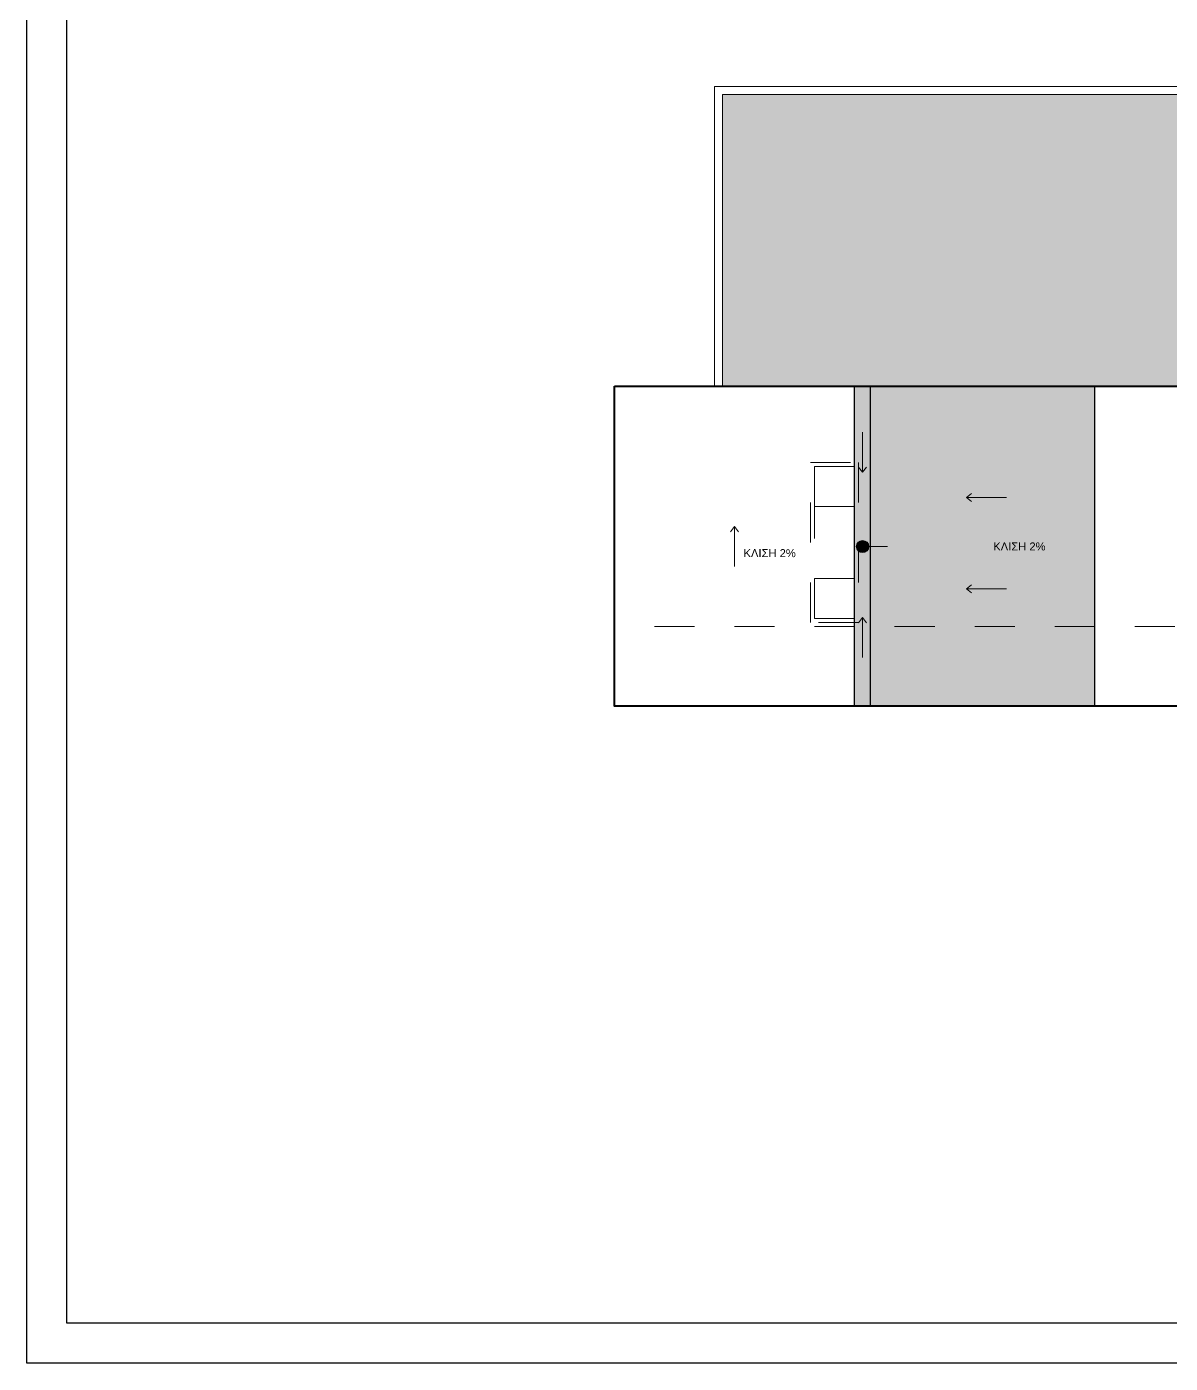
# Model space of a CAD drawing. Header units: millimetres. Extents: x -2.1 to 56.3, y -12 to 10.2.
# Drawn here: x 7.901 to 10.758, y -11.962 to -8.622 of the extents above; entities that cross this region are included whole.
import ezdxf

# ---------------------------------------------------------------- set-up
doc = ezdxf.new("R2010")
doc.units = ezdxf.units.MM
doc.header["$LTSCALE"] = 0.01
doc.linetypes.add('ACAD_ISO02W100', pattern=[15, 12, -3])
for name, color, linetype, lineweight in [('0.4', 252, 'Continuous', 40), ('CONCRETE', 253, 'Continuous', 30), ('HIDDEN', 254, 'Continuous', 20), ('PROVOLH', 81, 'Continuous', 5), ('SYMBOLS', 51, 'Continuous', 15)]:
    doc.layers.add(name, color=color, linetype=linetype, lineweight=lineweight)
doc.layers.add('HATCH GARBILO', color=253, linetype='Continuous', lineweight=18, true_color=0xa1a290)
doc.layers.add('HATCH WOOD', color=35, linetype='Continuous', lineweight=9, true_color=0x96704a)
doc.layers.add('ΤΕΧΤ', color=35, linetype='Continuous')
doc.styles.get("Standard").update_dxf_attribs({"font": 'arial.ttf'})

msp = doc.modelspace()

# ---------------------------------------------------------------- hatches: boundary and pattern name
at = {"layer": 'HATCH GARBILO', "transparency": 33554495}
h = msp.add_hatch(color=256, dxfattribs=at)
h.dxf.hatch_style = 1
h.paths.add_polyline_path([(10.0094, -9.5207), (9.9694, -9.5207), (9.9694, -10.3207), (10.0094, -10.3207), (10.0094, -9.9207), (10.0044, -9.9207, -1), (9.9744, -9.9207, -1), (10.0044, -9.9207), (10.0094, -9.9207)])
at = {"layer": 'HATCH GARBILO', "transparency": 33554457}
h = msp.add_hatch(color=256, dxfattribs=at)
h.dxf.hatch_style = 1
h.paths.add_polyline_path([(10.5694, -9.5207), (10.0094, -9.5207), (10.0094, -9.9207), (10.0519, -9.9207), (10.0519, -10.3207), (10.5694, -10.3207)])
h.paths.add_polyline_path([(10.0519, -9.9207), (10.0094, -9.9207), (10.0094, -10.3207), (10.0519, -10.3207)], flags=17)
at = {"layer": 'HATCH WOOD', "transparency": 33554623}
h = msp.add_hatch(dxfattribs=at)
h.set_pattern_fill('AR-SAND', color=256, scale=0.00089)
h.set_pattern_definition([(37.5, (3.11442, -19.738717), (-0.00142403, 0.04355778), [0, -0.03436112, 0, -0.0384302, 0, -0.03673475]), (7.5, (3.11442, -19.73872), (0.04000757, 0.06379743), [0, -0.01853692, 0, -0.03097022, 0, -0.01186815]), (327.5, (3.086613, -19.738717), (0.07039832, 0.00012791), [0, -0.011303, 0, -0.0406908, 0, -0.0531241]), (317.5, (3.086613, -19.73872), (0.06795652, 0.0198407), [0, -0.0056515, 0, -0.02667508, 0, -0.0305181])])
h.paths.add_polyline_path([(13.2994, -8.7907), (9.6394, -8.7907), (9.6394, -9.5207), (11.7694, -9.5207), (11.7694, -10.2007), (13.2994, -10.2007)])
at = {"layer": 'SYMBOLS', "transparency": 33554585}
h = msp.add_hatch(color=256, dxfattribs=at)
h.dxf.hatch_style = 1
h.paths.add_polyline_path([(9.9744, -9.9207, 1), (10.0044, -9.9207, 1)])

# ---------------------------------------------------------------- linework, layer by layer
for points in [[(16.3012, -6.0217), (16.3012, -11.9617), (7.9012, -11.9617), (7.9012, -6.0217)], [(16.2012, -6.1217), (16.2012, -11.8617), (8.0012, -11.8617), (8.0012, -6.1217)]]:
    msp.add_lwpolyline(points, close=True)
at = {"layer": '0.4'}
msp.add_lwpolyline([(9.3694, -9.5198), (11.7694, -9.5198), (11.7694, -10.3198), (9.3694, -10.3198)], close=True, dxfattribs=at)
at = {"layer": 'CONCRETE'}
for p, q in [((9.9694, -10.3207), (9.9694, -9.5207)), ((10.0094, -10.3207), (10.0094, -9.5207)), ((10.5694, -10.3207), (10.5694, -9.5207))]:
    msp.add_line(p, q, dxfattribs=at)
msp.add_lwpolyline([(9.3694, -9.5207), (11.7694, -9.5207), (11.7694, -10.3207), (9.3694, -10.3207)], close=True, dxfattribs=at)
msp.add_circle((9.9894, -9.9207), 0.015, dxfattribs=at)
at = {"layer": 'HIDDEN', "linetype": 'ACAD_ISO02W100', "ltscale": 0.4}
msp.add_line((11.7694, -10.1207), (9.3694, -10.1207), dxfattribs=at)
at = {"layer": 'HIDDEN', "linetype": 'ACAD_ISO02W100', "ltscale": 0.04}
for points in [[(9.8594, -9.7107), (9.9794, -9.7107), (9.9794, -10.1107), (9.8594, -10.1107)], [(9.8694, -9.8207), (9.9694, -9.8207), (9.9694, -9.7207), (9.8694, -9.7207)], [(9.8694, -9.8207), (9.9694, -9.8207), (9.9694, -9.7207), (9.8694, -9.7207)], [(9.8694, -9.7207), (9.9694, -9.7207), (9.9694, -10.1007), (9.8694, -10.1007)], [(9.8694, -10.1007), (9.9694, -10.1007), (9.9694, -10.0007), (9.8694, -10.0007)], [(9.8694, -10.1007), (9.9694, -10.1007), (9.9694, -10.0007), (9.8694, -10.0007)]]:
    msp.add_lwpolyline(points, close=True, dxfattribs=at)
at = {"layer": 'PROVOLH'}
for points in [[(9.6194, -9.5207), (9.6194, -8.7707), (13.3194, -8.7707), (13.3194, -10.2207), (11.7694, -10.2207)], [(9.6394, -9.5207), (9.6394, -8.7907), (13.2994, -8.7907), (13.2994, -10.2007), (11.7694, -10.2007)]]:
    msp.add_lwpolyline(points, dxfattribs=at)
at = {"layer": 'SYMBOLS'}
for p, q in [((9.9894, -9.7347), (9.9894, -9.6347)), ((9.9894, -9.7347), (9.9794, -9.7219)), ((9.9894, -9.7347), (9.9994, -9.7219)), ((10.2489, -9.798), (10.2617, -9.788)), ((10.2489, -9.798), (10.3489, -9.798)), ((10.2489, -9.798), (10.2617, -9.808)), ((9.6694, -9.8707), (9.6594, -9.8835)), ((9.6694, -9.8707), (9.6694, -9.9707)), ((9.6694, -9.8707), (9.6794, -9.8835)), ((10.0519, -9.9207), (9.9894, -9.9207)), ((10.2489, -10.0266), (10.2617, -10.0166)), ((10.2489, -10.0266), (10.3489, -10.0266)), ((10.2489, -10.0266), (10.2617, -10.0366)), ((9.9894, -10.0982), (9.9794, -10.111)), ((9.9894, -10.0982), (9.9894, -10.1982)), ((9.9894, -10.0982), (9.9994, -10.111))]:
    msp.add_line(p, q, dxfattribs=at)

# ---------------------------------------------------------------- texts
at = {"layer": 'ΤΕΧΤ', "char_height": 0.02, "attachment_point": 1}
for insert in [(10.3157, -9.9104), (9.6918, -9.9271)]:
    msp.add_mtext_dynamic_manual_height_columns('ΚΛΙΣΗ 2%', width=0.789379, gutter_width=0.5, heights=[0], dxfattribs=dict(at, insert=insert))

doc.saveas('drawing.dxf')
